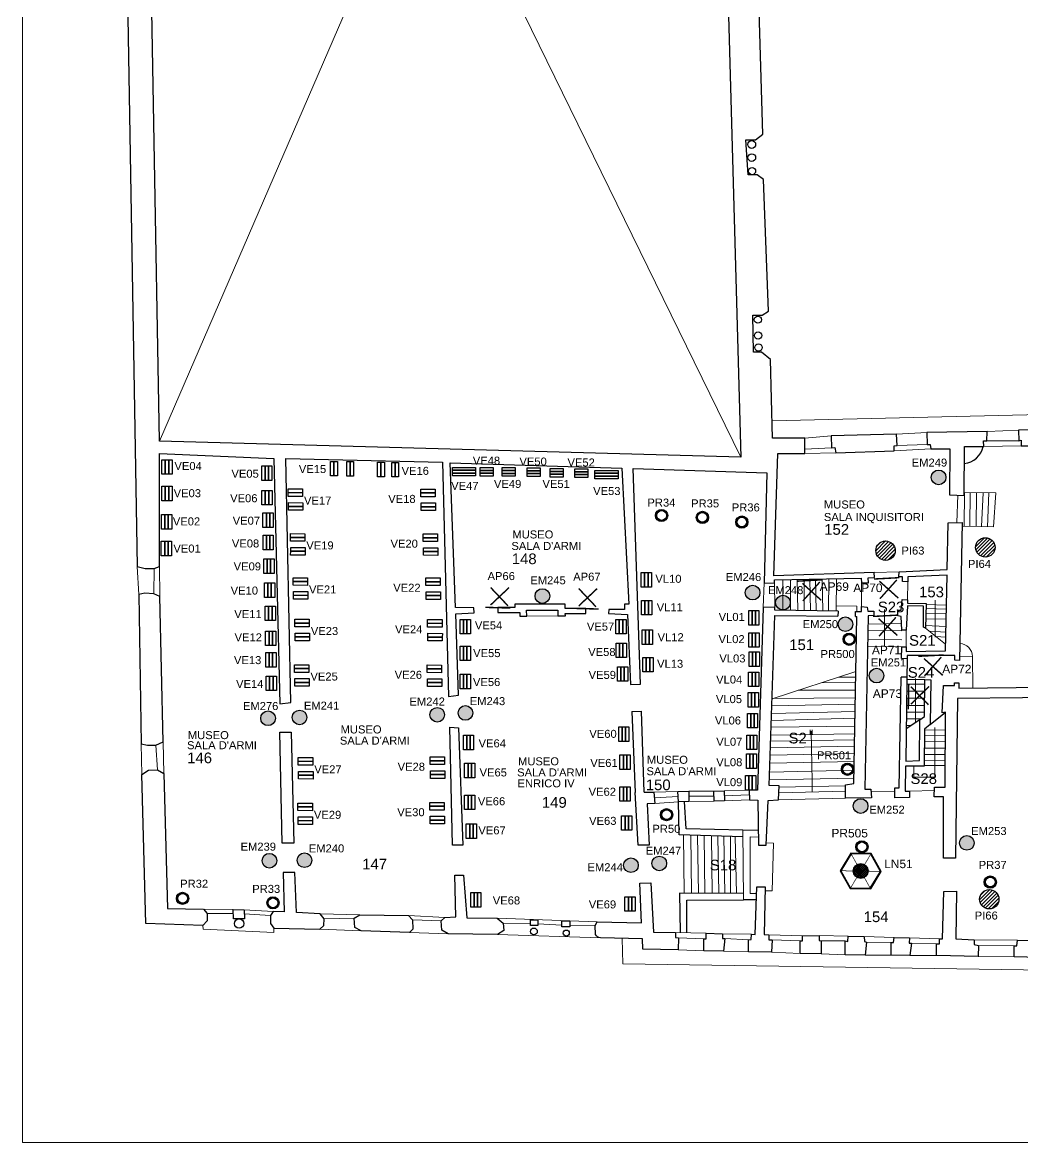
# Model space of a CAD drawing. Header units: metres. Extents: x 12 to 11852, y -8377 to 23.
# Drawn here: x 12 to 3761, y -8377 to -4177 of the extents above; entities that cross this region are included whole.
import ezdxf
from ezdxf.enums import TextEntityAlignment as Align

# ---------------------------------------------------------------- set-up
doc = ezdxf.new("R2010")
doc.units = ezdxf.units.M
doc.header["$LTSCALE"] = 0.0125
for name, color, linetype in [('CODICE EMERGENZE', 190, 'Continuous'), ('CODICE LAMPADINE', 150, 'Continuous'), ('LAMPADE DI EMERGENZA', 3, 'Continuous')]:
    doc.layers.add(name, color=color, linetype=linetype)
for name, color, linetype, lineweight in [('LAMPADINE', 30, 'Continuous', 30), ('MURI', 7, 'Continuous', 9), ('VANI', 66, 'Continuous', 9)]:
    doc.layers.add(name, color=color, linetype=linetype, lineweight=lineweight)
doc.styles.add('ducale_200', font='ARIAL.TTF', dxfattribs={"height": 1})
doc.styles.get("Standard").update_dxf_attribs({"font": 'romans.shx'})

# ---------------------------------------------------------------- blocks, each defined once
blk = doc.blocks.new('re')
at = {"const_width": 0.3}
for points in [[(51.55, 419.05), (51.66, 413.81)], [(55.72, 418.12), (52.08, 414.34)], [(52.09, 417.95), (55.87, 414.31)]]:
    blk.add_lwpolyline(points, dxfattribs=at)
blk = doc.blocks.new('FB')
h = blk.add_hatch(color=256)
edge = h.paths.add_edge_path(flags=16)
edge.add_arc((323.34, 430.98), 1.01, 0, 360)
edge = h.paths.add_edge_path()
edge.add_arc((323.34, 430.98), 1.27, 0, 360)
for radius in [1.27, 1.01]:
    blk.add_circle((323.34, 430.98), radius)
blk = doc.blocks.new('LANTERNA')
at = {"linetype": 'Continuous'}
h = blk.add_hatch(color=256, dxfattribs=at)
h.paths.add_polyline_path([(65.31, -45.84, 1), (69.69, -45.84, 1)])
h.paths.add_polyline_path([(69.48, -45.84, -1), (65.51, -45.84, -1)], flags=16)
h = blk.add_hatch(dxfattribs=at)
h.set_pattern_fill('ANSI37', color=256, scale=3.214976, style=0)
h.set_pattern_definition([(45, (-226.14574, -312.50277), (-0.2841664, 0.2841664), []), (135, (-226.14574, -312.50277), (-0.2841664, -0.2841664), [])])
edge = h.paths.add_edge_path()
edge.add_arc((67.5, -45.84), 1.98, 0, 360)
at = {"layer": 'LAMPADINE'}
h = blk.add_hatch(color=14, dxfattribs=at)
h.paths.add_polyline_path([(70.35, -50.95), (73.35, -45.93), (70.5, -40.81), (64.65, -40.72), (61.64, -45.75), (64.49, -50.87)], flags=16)
h.paths.add_polyline_path([(70.46, -51.16), (73.59, -45.93), (70.62, -40.61), (64.54, -40.52), (61.41, -45.75), (64.38, -51.06)])
at = {"linetype": 'Continuous'}
for radius in [2.19, 1.98]:
    blk.add_circle((67.5, -45.84), radius, dxfattribs=at)
at = {"layer": 'LAMPADINE', "color": 14}
for points in [[(70.46, -51.16), (73.59, -45.93), (70.62, -40.61), (64.54, -40.52), (61.41, -45.75), (64.38, -51.06)], [(70.35, -50.95), (73.35, -45.93), (70.5, -40.81), (64.65, -40.72), (61.64, -45.75), (64.49, -50.87)]]:
    blk.add_lwpolyline(points, close=True, dxfattribs=at)
at = {"layer": 'LAMPADINE', "color": 14, "const_width": 0.2}
for points in [[(64.54, -40.52), (66.43, -43.92)], [(70.62, -40.61), (68.62, -43.96)], [(61.41, -45.75), (65.31, -45.81)], [(69.69, -45.87), (73.59, -45.93)], [(66.37, -47.72), (64.38, -51.06)], [(68.57, -47.75), (70.46, -51.16)]]:
    blk.add_lwpolyline(points, dxfattribs=at)
blk = doc.blocks.new('PIANTANA')
at = {"lineweight": 0}
h = blk.add_hatch(dxfattribs=at)
h.set_pattern_fill('ANSI31', color=256, scale=600, style=0)
h.set_pattern_definition([(45, (37136.21, 23067.97), (-53.03301, 53.03301), [])])
edge = h.paths.add_edge_path()
edge.add_arc((14258, -2729), 291, 0, 360)
blk.add_circle((14258, -2729), 291)

msp = doc.modelspace()

# ---------------------------------------------------------------- hatches: boundary and pattern name
at = {"layer": 'LAMPADE DI EMERGENZA'}
for color, points in [(256, [(3418.7, -5882.7, 1), (3473.7, -5882.7, 1)]), (5, [(1933.7, -6327.5, 1), (1988.7, -6327.5, 1)]), (256, [(2721.6, -6314.8, 1), (2776.6, -6314.8, 1)]), (256, [(2835.3, -6352.2, 1), (2890.2, -6352.2, 1)]), (256, [(3069.6, -6433.2, 1), (3124.6, -6433.2, 1)]), (256, [(3186.2, -6625.8, 1), (3241.2, -6625.8, 1)]), (256, [(905.6, -6785.8, 1), (960.6, -6785.8, 1)]), (256, [(1023.6, -6782.8, 1), (1078.5, -6782.8, 1)]), (256, [(1539.5, -6772.7, 1), (1594.5, -6772.7, 1)]), (256, [(1645.4, -6765.9, 1), (1700.4, -6765.9, 1)]), (256, [(3126.7, -7114.9, 1), (3181.6, -7114.9, 1)]), (256, [(3524.6, -7253.1, 1), (3579.5, -7253.1, 1)]), (256, [(910.7, -7319.8, 1), (965.7, -7319.8, 1)]), (256, [(1042.1, -7318.1, 1), (1097.1, -7318.1, 1)]), (256, [(2371.9, -7330.1, 1), (2426.9, -7330.1, 1)]), (256, [(2265.8, -7336.8, 1), (2320.8, -7336.8, 1)])]:
    msp.add_hatch(color=color, dxfattribs=at).paths.add_polyline_path(points)

# ---------------------------------------------------------------- linework, layer by layer
for centre in [(3446.2, -5882.7), (2749.1, -6314.8), (2862.7, -6352.2), (3097.1, -6433.2), (3213.7, -6625.8), (933.1, -6785.8), (1051, -6782.8), (1567, -6772.7), (1672.9, -6765.9), (3154.1, -7114.9), (3552.1, -7253.1), (938.2, -7319.8), (1069.6, -7318.1), (2399.4, -7330.1), (2293.3, -7336.8)]:
    msp.add_circle(centre, 27.5, dxfattribs=at)
at = {"layer": 'LAMPADE DI EMERGENZA', "color": 5}
msp.add_circle((1961.2, -6327.5), 27.5, dxfattribs=at)
at = {"layer": 'LAMPADINE'}
for points in [[(535, -5816.8), (547.8, -5816.8), (547.8, -5871.2), (535, -5871.2)], [(547.8, -5816.8), (560.6, -5816.8), (560.6, -5871.2), (547.8, -5871.2)], [(560.6, -5816.8), (573.4, -5816.8), (573.4, -5871.2), (560.6, -5871.2)], [(1167.3, -5877.2), (1167.3, -5822.8), (1180, -5822.8), (1180, -5877.2)], [(1180, -5877.2), (1180, -5822.8), (1192.8, -5822.8), (1192.8, -5877.2)], [(1228.2, -5878), (1228.2, -5823.6), (1241, -5823.6), (1241, -5878)], [(1241, -5878), (1241, -5823.6), (1253.8, -5823.6), (1253.8, -5878)], [(1343.4, -5880.4), (1343.4, -5826), (1356.2, -5826), (1356.2, -5880.4)], [(1356.2, -5880.4), (1356.2, -5826), (1369, -5826), (1369, -5880.4)], [(1396.5, -5881.2), (1396.5, -5826.9), (1409.3, -5826.9), (1409.3, -5881.2)], [(1409.3, -5881.2), (1409.3, -5826.9), (1422, -5826.9), (1422, -5881.2)], [(909.3, -5839.8), (922.1, -5839.8), (922.1, -5894.2), (909.3, -5894.2)], [(922.1, -5839.8), (934.9, -5839.8), (934.9, -5894.2), (922.1, -5894.2)], [(934.9, -5839.8), (947.8, -5839.8), (947.8, -5894.2), (934.9, -5894.2)], [(1623.7, -5845.6), (1711, -5845.6), (1711, -5856.2), (1623.7, -5856.2)], [(1623.7, -5856.2), (1711, -5856.2), (1711, -5866.7), (1623.7, -5866.7)], [(1623.7, -5866.7), (1711, -5866.7), (1711, -5877.3), (1623.7, -5877.3)], [(1727.7, -5845.8), (1776.9, -5845.8), (1776.9, -5856.6), (1727.7, -5856.6)], [(1727.7, -5856.6), (1776.9, -5856.6), (1776.9, -5867.4), (1727.7, -5867.4)], [(1727.7, -5867.4), (1776.9, -5867.4), (1776.9, -5878.2), (1727.7, -5878.2)], [(1810.6, -5845.9), (1859.7, -5845.9), (1859.7, -5856.7), (1810.6, -5856.7)], [(1810.6, -5856.7), (1859.7, -5856.7), (1859.7, -5867.5), (1810.6, -5867.5)], [(1810.6, -5867.5), (1859.7, -5867.5), (1859.7, -5878.3), (1810.6, -5878.3)], [(1903.8, -5846.8), (1952.9, -5846.8), (1952.9, -5857.6), (1903.8, -5857.6)], [(1903.8, -5857.6), (1952.9, -5857.6), (1952.9, -5868.4), (1903.8, -5868.4)], [(1903.8, -5868.4), (1952.9, -5868.4), (1952.9, -5879.2), (1903.8, -5879.2)], [(1990.5, -5849.5), (2039.6, -5849.5), (2039.6, -5860.3), (1990.5, -5860.3)], [(1990.5, -5860.3), (2039.6, -5860.3), (2039.6, -5871.1), (1990.5, -5871.1)], [(1990.5, -5871.1), (2039.6, -5871.1), (2039.6, -5881.9), (1990.5, -5881.9)], [(2082.3, -5850.6), (2131.4, -5850.6), (2131.4, -5861.5), (2082.3, -5861.5)], [(2082.3, -5861.5), (2131.4, -5861.5), (2131.4, -5872.3), (2082.3, -5872.3)], [(2082.3, -5872.3), (2131.4, -5872.3), (2131.4, -5883.1), (2082.3, -5883.1)], [(2157.6, -5856.5), (2244.8, -5856.5), (2244.8, -5867), (2157.6, -5867)], [(2157.6, -5867), (2244.8, -5867), (2244.8, -5877.6), (2157.6, -5877.6)], [(2157.6, -5877.6), (2244.8, -5877.6), (2244.8, -5888.1), (2157.6, -5888.1)], [(535, -5916.2), (547.8, -5916.2), (547.8, -5970.6), (535, -5970.6)], [(547.8, -5916.2), (560.6, -5916.2), (560.6, -5970.6), (547.8, -5970.6)], [(560.6, -5916.2), (573.4, -5916.2), (573.4, -5970.6), (560.6, -5970.6)], [(909.8, -5931.3), (922.6, -5931.3), (922.6, -5985.7), (909.8, -5985.7)], [(922.6, -5931.3), (935.4, -5931.3), (935.4, -5985.7), (922.6, -5985.7)], [(935.4, -5931.3), (948.2, -5931.3), (948.2, -5985.7), (935.4, -5985.7)], [(1008, -5939.9), (1008.1, -5925.6), (1062.1, -5925.8), (1062.1, -5940.1)], [(1008, -5954.2), (1008, -5939.9), (1062.1, -5940.1), (1062, -5954.4)], [(1505.5, -5955.1), (1505.6, -5940.8), (1559.6, -5941), (1559.5, -5955.3)], [(1505.6, -5940.8), (1505.7, -5926.4), (1559.7, -5926.6), (1559.6, -5941)], [(1009.1, -6005.9), (1009.2, -5991.6), (1063.2, -5991.8), (1063.1, -6006.1)], [(1009.2, -5991.6), (1009.2, -5977.3), (1063.2, -5977.5), (1063.2, -5991.8)], [(1506.7, -5992.5), (1506.8, -5978.2), (1560.8, -5978.4), (1560.7, -5992.7)], [(1506.7, -6006.8), (1506.7, -5992.5), (1560.7, -5992.7), (1560.7, -6007)], [(533.6, -6022.2), (546.4, -6022.2), (546.4, -6076.6), (533.6, -6076.6)], [(546.4, -6022.2), (559.2, -6022.2), (559.2, -6076.6), (546.4, -6076.6)], [(559.2, -6022.2), (572, -6022.2), (572, -6076.6), (559.2, -6076.6)], [(913.9, -6016.1), (926.7, -6016.1), (926.7, -6070.5), (913.9, -6070.5)], [(926.7, -6016.1), (939.5, -6016.1), (939.5, -6070.5), (926.7, -6070.5)], [(939.5, -6016.1), (952.3, -6016.1), (952.3, -6070.5), (939.5, -6070.5)], [(533, -6122.1), (545.8, -6122.1), (545.8, -6176.5), (533, -6176.5)], [(545.8, -6122.1), (558.6, -6122.1), (558.6, -6176.5), (545.8, -6176.5)], [(558.6, -6122.1), (571.4, -6122.1), (571.4, -6176.5), (558.6, -6176.5)], [(914.3, -6099.5), (927.1, -6099.5), (927.1, -6153.8), (914.3, -6153.8)], [(927.1, -6099.5), (939.9, -6099.5), (939.9, -6153.8), (927.1, -6153.8)], [(939.9, -6099.5), (952.7, -6099.5), (952.7, -6153.8), (939.9, -6153.8)], [(1016.6, -6122.2), (1016.7, -6107.9), (1070.7, -6108.1), (1070.6, -6122.4)], [(1016.7, -6107.9), (1016.7, -6093.6), (1070.7, -6093.8), (1070.7, -6108.1)], [(1514.2, -6108.8), (1514.3, -6094.5), (1568.3, -6094.7), (1568.2, -6109)], [(1514.2, -6123.1), (1514.2, -6108.8), (1568.2, -6109), (1568.2, -6123.3)], [(1017.7, -6173.9), (1017.8, -6159.6), (1071.8, -6159.8), (1071.7, -6174.1)], [(1017.8, -6159.6), (1017.8, -6145.3), (1071.8, -6145.5), (1071.8, -6159.8)], [(1515.3, -6160.5), (1515.4, -6146.2), (1569.4, -6146.4), (1569.3, -6160.7)], [(1515.3, -6174.8), (1515.3, -6160.5), (1569.3, -6160.7), (1569.3, -6175)], [(917, -6188.4), (929.8, -6188.4), (929.8, -6242.8), (917, -6242.8)], [(929.8, -6188.4), (942.6, -6188.4), (942.6, -6242.8), (929.8, -6242.8)], [(942.6, -6188.4), (955.4, -6188.4), (955.4, -6242.8), (942.6, -6242.8)], [(2331.5, -6239.6), (2344.3, -6239.6), (2344.3, -6294), (2331.5, -6294)], [(2344.3, -6239.6), (2357.1, -6239.6), (2357.1, -6294), (2344.3, -6294)], [(2357.1, -6239.6), (2369.9, -6239.6), (2369.9, -6294), (2357.1, -6294)], [(919.7, -6278.5), (932.5, -6278.5), (932.5, -6332.9), (919.7, -6332.9)], [(932.5, -6278.5), (945.3, -6278.5), (945.3, -6332.9), (932.5, -6332.9)], [(945.3, -6278.5), (958.1, -6278.5), (958.1, -6332.9), (945.3, -6332.9)], [(1026.7, -6273.1), (1026.8, -6258.7), (1080.8, -6258.9), (1080.7, -6273.3)], [(1026.7, -6287.4), (1026.7, -6273.1), (1080.7, -6273.3), (1080.7, -6287.6)], [(1524.2, -6288.3), (1524.3, -6273.9), (1578.3, -6274.2), (1578.2, -6288.5)], [(1524.3, -6273.9), (1524.3, -6259.6), (1578.3, -6259.8), (1578.3, -6274.2)], [(1027.8, -6324.8), (1027.9, -6310.5), (1081.9, -6310.7), (1081.8, -6325)], [(1027.8, -6339.1), (1027.8, -6324.8), (1081.8, -6325), (1081.8, -6339.3)], [(1525.3, -6340), (1525.4, -6325.7), (1579.4, -6325.9), (1579.3, -6340.2)], [(1525.4, -6325.7), (1525.4, -6311.4), (1579.4, -6311.6), (1579.4, -6325.9)], [(922.4, -6365.1), (935.2, -6365.1), (935.2, -6419.5), (922.4, -6419.5)], [(935.2, -6365.1), (948, -6365.1), (948, -6419.5), (935.2, -6419.5)], [(948, -6365.1), (960.8, -6365.1), (960.8, -6419.5), (948, -6419.5)], [(2332.8, -6344), (2345.6, -6344), (2345.6, -6398.4), (2332.8, -6398.4)], [(2345.6, -6344), (2358.4, -6344), (2358.4, -6398.4), (2345.6, -6398.4)], [(2358.4, -6344), (2371.2, -6344), (2371.2, -6398.4), (2358.4, -6398.4)], [(2734.5, -6382.2), (2747.4, -6382.2), (2747.4, -6436.5), (2734.5, -6436.5)], [(2747.4, -6382.2), (2760.2, -6382.2), (2760.2, -6436.5), (2747.4, -6436.5)], [(2760.2, -6382.2), (2773, -6382.2), (2773, -6436.5), (2760.2, -6436.5)], [(1033.5, -6428.9), (1033.6, -6414.6), (1087.6, -6414.8), (1087.5, -6429.1)], [(1531.1, -6429.8), (1531.1, -6415.5), (1585.2, -6415.7), (1585.1, -6430)], [(1653, -6415), (1665.8, -6415), (1665.8, -6469.4), (1653, -6469.4)], [(1665.8, -6415), (1678.6, -6415), (1678.6, -6469.4), (1665.8, -6469.4)], [(1678.6, -6415), (1691.4, -6415), (1691.4, -6469.4), (1678.6, -6469.4)], [(2236.6, -6415.5), (2249.4, -6415.5), (2249.4, -6469.8), (2236.6, -6469.8)], [(2249.4, -6415.5), (2262.2, -6415.5), (2262.2, -6469.8), (2249.4, -6469.8)], [(2262.2, -6415.5), (2275, -6415.5), (2275, -6469.8), (2262.2, -6469.8)], [(923.8, -6458.8), (936.6, -6458.8), (936.6, -6513.2), (923.8, -6513.2)], [(936.6, -6458.8), (949.4, -6458.8), (949.4, -6513.2), (936.6, -6513.2)], [(949.4, -6458.8), (962.2, -6458.8), (962.2, -6513.2), (949.4, -6513.2)], [(1033.5, -6443.2), (1033.5, -6428.9), (1087.5, -6429.1), (1087.5, -6443.4)], [(1034.7, -6480.6), (1034.7, -6466.3), (1088.7, -6466.5), (1088.7, -6480.8)], [(1531, -6444.1), (1531.1, -6429.8), (1585.1, -6430), (1585, -6444.3)], [(1532.2, -6481.5), (1532.3, -6467.2), (1586.3, -6467.4), (1586.2, -6481.7)], [(2335.4, -6454.7), (2348.2, -6454.7), (2348.2, -6509.1), (2335.4, -6509.1)], [(2348.2, -6454.7), (2361, -6454.7), (2361, -6509.1), (2348.2, -6509.1)], [(2361, -6454.7), (2373.8, -6454.7), (2373.8, -6509.1), (2361, -6509.1)], [(2734.8, -6465.3), (2747.6, -6465.3), (2747.6, -6519.7), (2734.8, -6519.7)], [(2747.6, -6465.3), (2760.4, -6465.3), (2760.4, -6519.7), (2747.6, -6519.7)], [(2760.4, -6465.3), (2773.3, -6465.3), (2773.3, -6519.7), (2760.4, -6519.7)], [(1034.6, -6495), (1034.7, -6480.6), (1088.7, -6480.8), (1088.6, -6495.2)], [(1532.2, -6495.8), (1532.2, -6481.5), (1586.2, -6481.7), (1586.2, -6496.1)], [(2237.6, -6504), (2250.4, -6504), (2250.4, -6558.3), (2237.6, -6558.3)], [(2250.4, -6504), (2263.2, -6504), (2263.2, -6558.3), (2250.4, -6558.3)], [(2263.2, -6504), (2276, -6504), (2276, -6558.3), (2263.2, -6558.3)], [(924.7, -6539.6), (937.5, -6539.6), (937.5, -6594), (924.7, -6594)], [(937.5, -6539.6), (950.3, -6539.6), (950.3, -6594), (937.5, -6594)], [(950.3, -6539.6), (963.1, -6539.6), (963.1, -6594), (950.3, -6594)], [(1653, -6514.9), (1665.8, -6514.9), (1665.8, -6569.3), (1653, -6569.3)], [(1665.8, -6514.9), (1678.6, -6514.9), (1678.6, -6569.3), (1665.8, -6569.3)], [(1678.6, -6514.9), (1691.4, -6514.9), (1691.4, -6569.3), (1678.6, -6569.3)], [(2736.1, -6537.3), (2748.9, -6537.3), (2748.9, -6591.6), (2736.1, -6591.6)], [(2748.9, -6537.3), (2761.7, -6537.3), (2761.7, -6591.6), (2748.9, -6591.6)], [(2761.7, -6537.3), (2774.5, -6537.3), (2774.5, -6591.6), (2761.7, -6591.6)], [(1032.1, -6599.5), (1032.2, -6585.1), (1086.2, -6585.4), (1086.1, -6599.7)], [(1529.7, -6600.4), (1529.7, -6586), (1583.7, -6586.2), (1583.7, -6600.6)], [(2242.5, -6592.4), (2255.3, -6592.4), (2255.3, -6646.8), (2242.5, -6646.8)], [(2255.3, -6592.4), (2268.1, -6592.4), (2268.1, -6646.8), (2255.3, -6646.8)], [(2268.1, -6592.4), (2280.9, -6592.4), (2280.9, -6646.8), (2268.1, -6646.8)], [(2337.9, -6557.8), (2350.7, -6557.8), (2350.7, -6612.1), (2337.9, -6612.1)], [(2350.7, -6557.8), (2363.5, -6557.8), (2363.5, -6612.1), (2350.7, -6612.1)], [(2363.5, -6557.8), (2376.3, -6557.8), (2376.3, -6612.1), (2363.5, -6612.1)], [(926, -6627.4), (938.8, -6627.4), (938.8, -6681.8), (926, -6681.8)], [(938.8, -6627.4), (951.6, -6627.4), (951.6, -6681.8), (938.8, -6681.8)], [(951.6, -6627.4), (964.4, -6627.4), (964.4, -6681.8), (951.6, -6681.8)], [(1032.1, -6613.8), (1032.1, -6599.5), (1086.1, -6599.7), (1086.1, -6614)], [(1529.6, -6614.7), (1529.7, -6600.4), (1583.7, -6600.6), (1583.6, -6614.9)], [(1653, -6621), (1665.8, -6621), (1665.8, -6675.4), (1653, -6675.4)], [(1665.8, -6621), (1678.6, -6621), (1678.6, -6675.4), (1665.8, -6675.4)], [(1678.6, -6621), (1691.4, -6621), (1691.4, -6675.4), (1678.6, -6675.4)], [(2734.2, -6613), (2747, -6613), (2747, -6667.3), (2734.2, -6667.3)], [(2747, -6613), (2759.8, -6613), (2759.8, -6667.3), (2747, -6667.3)], [(2759.8, -6613), (2772.6, -6613), (2772.6, -6667.3), (2759.8, -6667.3)], [(1033.2, -6651.2), (1033.3, -6636.9), (1087.3, -6637.1), (1087.2, -6651.4)], [(1033.2, -6665.5), (1033.2, -6651.2), (1087.2, -6651.4), (1087.2, -6665.7)], [(1530.7, -6666.4), (1530.8, -6652.1), (1584.8, -6652.3), (1584.7, -6666.6)], [(1530.8, -6652.1), (1530.8, -6637.8), (1584.9, -6638), (1584.8, -6652.3)], [(2732.2, -6689.7), (2745, -6689.7), (2745, -6744.1), (2732.2, -6744.1)], [(2745, -6689.7), (2757.8, -6689.7), (2757.8, -6744.1), (2745, -6744.1)], [(2757.8, -6689.7), (2770.6, -6689.7), (2770.6, -6744.1), (2757.8, -6744.1)], [(2729.6, -6767.5), (2742.4, -6767.5), (2742.4, -6821.9), (2729.6, -6821.9)], [(2742.4, -6767.5), (2755.2, -6767.5), (2755.2, -6821.9), (2742.4, -6821.9)], [(2755.2, -6767.5), (2768, -6767.5), (2768, -6821.9), (2755.2, -6821.9)], [(2247.4, -6818.2), (2260.2, -6818.2), (2260.2, -6872.6), (2247.4, -6872.6)], [(2260.2, -6818.2), (2273, -6818.2), (2273, -6872.6), (2260.2, -6872.6)], [(2273, -6818.2), (2285.8, -6818.2), (2285.8, -6872.6), (2273, -6872.6)], [(1665.1, -6849.2), (1677.9, -6849.2), (1677.9, -6903.6), (1665.1, -6903.6)], [(1677.9, -6849.2), (1690.7, -6849.2), (1690.7, -6903.6), (1677.9, -6903.6)], [(1690.7, -6849.2), (1703.5, -6849.2), (1703.5, -6903.6), (1690.7, -6903.6)], [(2727, -6849.1), (2739.8, -6849.1), (2739.8, -6903.5), (2727, -6903.5)], [(2739.8, -6849.1), (2752.6, -6849.1), (2752.6, -6903.5), (2739.8, -6903.5)], [(2752.6, -6849.1), (2765.4, -6849.1), (2765.4, -6903.5), (2752.6, -6903.5)], [(2252, -6923.5), (2264.8, -6923.5), (2264.8, -6977.9), (2252, -6977.9)], [(2264.8, -6923.5), (2277.6, -6923.5), (2277.6, -6977.9), (2264.8, -6977.9)], [(2277.6, -6923.5), (2290.4, -6923.5), (2290.4, -6977.9), (2277.6, -6977.9)], [(2725.6, -6919.8), (2738.4, -6919.8), (2738.4, -6974.2), (2725.6, -6974.2)], [(2738.4, -6919.8), (2751.2, -6919.8), (2751.2, -6974.2), (2738.4, -6974.2)], [(2751.2, -6919.8), (2764, -6919.8), (2764, -6974.2), (2751.2, -6974.2)], [(1046.4, -6947.3), (1046.5, -6933), (1100.5, -6933.2), (1100.4, -6947.6)], [(1046.4, -6961.7), (1046.4, -6947.3), (1100.4, -6947.6), (1100.4, -6961.9)], [(1540.7, -6959.3), (1540.8, -6945), (1594.8, -6945.2), (1594.7, -6959.5)], [(1540.8, -6945), (1540.8, -6930.7), (1594.8, -6930.9), (1594.8, -6945.2)], [(1669.7, -6954.5), (1682.5, -6954.5), (1682.5, -7008.8), (1669.7, -7008.8)], [(1682.5, -6954.5), (1695.3, -6954.5), (1695.3, -7008.8), (1682.5, -7008.8)], [(1695.3, -6954.5), (1708.1, -6954.5), (1708.1, -7008.8), (1695.3, -7008.8)], [(1047.5, -7013.4), (1047.6, -6999.1), (1101.6, -6999.3), (1101.5, -7013.6)], [(1047.6, -6999.1), (1047.6, -6984.8), (1101.6, -6985), (1101.6, -6999.3)], [(1541.8, -7011.1), (1541.9, -6996.7), (1595.9, -6996.9), (1595.8, -7011.3)], [(1541.9, -6996.7), (1541.9, -6982.4), (1595.9, -6982.6), (1595.9, -6996.9)], [(2722.3, -7000.4), (2735.1, -7000.4), (2735.1, -7054.8), (2722.3, -7054.8)], [(2735.1, -7000.4), (2748, -7000.4), (2748, -7054.8), (2735.1, -7054.8)], [(2748, -7000.4), (2760.8, -7000.4), (2760.8, -7054.8), (2748, -7054.8)], [(2252, -7042.7), (2264.8, -7042.7), (2264.8, -7097.1), (2252, -7097.1)], [(2264.8, -7042.7), (2277.6, -7042.7), (2277.6, -7097.1), (2264.8, -7097.1)], [(2277.6, -7042.7), (2290.4, -7042.7), (2290.4, -7097.1), (2277.6, -7097.1)], [(1669.7, -7073.7), (1682.5, -7073.7), (1682.5, -7128), (1669.7, -7128)], [(1682.5, -7073.7), (1695.3, -7073.7), (1695.3, -7128), (1682.5, -7128)], [(1695.3, -7073.7), (1708.1, -7073.7), (1708.1, -7128), (1695.3, -7128)], [(1045, -7117.9), (1045.1, -7103.6), (1099.1, -7103.8), (1099, -7118.1)], [(1045, -7132.2), (1045, -7117.9), (1099, -7118.1), (1099, -7132.4)], [(1539.3, -7115.6), (1539.4, -7101.3), (1593.4, -7101.5), (1593.3, -7115.8)], [(1539.3, -7129.9), (1539.3, -7115.6), (1593.3, -7115.8), (1593.3, -7130.1)], [(1046.1, -7169.6), (1046.2, -7155.3), (1100.2, -7155.5), (1100.1, -7169.8)], [(1046.1, -7184), (1046.1, -7169.6), (1100.1, -7169.8), (1100.1, -7184.2)], [(1540.4, -7181.6), (1540.5, -7167.3), (1594.5, -7167.5), (1594.4, -7181.8)], [(1540.5, -7167.3), (1540.5, -7153), (1594.5, -7153.2), (1594.5, -7167.5)], [(2258.2, -7151.1), (2271, -7151.1), (2271, -7205.4), (2258.2, -7205.4)], [(2271, -7151.1), (2283.8, -7151.1), (2283.8, -7205.4), (2271, -7205.4)], [(2283.8, -7151.1), (2296.6, -7151.1), (2296.6, -7205.4), (2283.8, -7205.4)], [(1675.9, -7182), (1688.7, -7182), (1688.7, -7236.4), (1675.9, -7236.4)], [(1688.7, -7182), (1701.5, -7182), (1701.5, -7236.4), (1688.7, -7236.4)], [(1701.5, -7182), (1714.3, -7182), (1714.3, -7236.4), (1701.5, -7236.4)], [(1692.6, -7439.2), (1705.5, -7439.2), (1705.5, -7493.6), (1692.6, -7493.6)], [(1705.5, -7439.2), (1718.3, -7439.2), (1718.3, -7493.6), (1705.5, -7493.6)], [(1718.3, -7439.2), (1731.1, -7439.2), (1731.1, -7493.6), (1718.3, -7493.6)], [(2270.7, -7454.8), (2283.5, -7454.8), (2283.5, -7509.1), (2270.7, -7509.1)], [(2283.5, -7454.8), (2296.3, -7454.8), (2296.3, -7509.1), (2283.5, -7509.1)], [(2296.3, -7454.8), (2309.1, -7454.8), (2309.1, -7509.1), (2296.3, -7509.1)]]:
    msp.add_lwpolyline(points, close=True, dxfattribs=at)
at = {"layer": 'MURI', "linetype": 'ByBlock', "lineweight": 30}
for p, q in [((398.7, -3612.9), (442.7, -6217.1)), ((2787.4, -4596.3), (2772.3, -4089.4)), ((2732.8, -4748), (2723.7, -4617.5)), ((2723.7, -4617.5), (2760.1, -4617.5)), ((2760.1, -4617.5), (2787.4, -4596.3)), ((2766.2, -4748), (2732.8, -4748)), ((2790.5, -4766.3), (2766.2, -4748)), ((2808.7, -5259.5), (2790.5, -4766.3)), ((2752.5, -5412.8), (2749.5, -5274.7)), ((2749.5, -5274.7), (2784.4, -5274.7)), ((2784.4, -5274.7), (2808.7, -5259.5)), ((2782.9, -5412.8), (2752.5, -5412.8)), ((2816.3, -5440.1), (2782.9, -5412.8)), ((2823.9, -5736), (2816.3, -5440.1)), ((2945.3, -5736), (2823.9, -5736)), ((2945.3, -5793.7), (2945.3, -5736)), ((526.2, -5793.7), (954.2, -5811.9)), ((526.2, -6217.1), (526.2, -5793.7)), ((2828.4, -6252), (2843.6, -5793.7)), ((2843.6, -5793.7), (2945.3, -5793.7)), ((954.2, -5811.9), (976.9, -6731.6)), ((999.7, -5811.9), (1587, -5825.6)), ((1017.9, -6727), (999.7, -5811.9)), ((1587, -5825.6), (1609.8, -6704.3)), ((1615.8, -5828.6), (2259.3, -5848.3)), ((1635.6, -6370.4), (1615.8, -5828.6)), ((2259.3, -5848.3), (2285.1, -6358.2)), ((2329.1, -6658.1), (2301.8, -5849.8)), ((2301.8, -5849.8), (2802.6, -5865)), ((2802.6, -5865), (2792, -6277.8)), ((3478, -6227.7), (3482.5, -6053.2)), ((3482.5, -6053.2), (3534.1, -6051.7)), ((3534.1, -6051.7), (3525, -6569.2)), ((442.7, -6217.1), (472.1, -6224)), ((472.1, -6224), (506.3, -6224.6)), ((506.3, -6224.6), (526.2, -6217.1)), ((3204.8, -6239.9), (2828.4, -6252)), ((3206.3, -6258.1), (3204.8, -6239.9)), ((3297.4, -6255), (3298.9, -6236.8)), ((3310.8, -6255), (3297.4, -6255)), ((3298.9, -6236.8), (3478, -6227.7)), ((3311, -6273.3), (3310.8, -6255)), ((3478, -6249), (3330.4, -6255)), ((3330.4, -6255), (3330.7, -6274.8)), ((3471.9, -6532.8), (3478, -6249)), ((2792, -6277.8), (2831.5, -6279.3)), ((2831.5, -6267.2), (3156.2, -6261.1)), ((2831.5, -6279.3), (2831.5, -6267.2)), ((3156.2, -6261.1), (3157.7, -6277.8)), ((3157.7, -6277.8), (3183.5, -6277.8)), ((3182, -6259.6), (3206.3, -6258.1)), ((3183.5, -6277.8), (3182, -6259.6)), ((3330.7, -6274.8), (3311, -6273.3)), ((1704.5, -6371.7), (1635.6, -6370.4)), ((1705.4, -6390.1), (1704.5, -6371.7)), ((2210.7, -6378), (2209.2, -6393.1)), ((2268.4, -6378), (2210.7, -6378)), ((2285.1, -6358.2), (2268.4, -6358.2)), ((2268.4, -6358.2), (2268.4, -6378)), ((2789, -6370.4), (2767.7, -7054.8)), ((2833, -6368.9), (2789, -6370.4)), ((2833, -6381), (2833, -6368.9)), ((3069.2, -6384.3), (2833, -6381)), ((1637.1, -6394.7), (1705.4, -6390.1)), ((1646.2, -6699.7), (1637.1, -6394.7)), ((2209.2, -6393.1), (2280.6, -6396.2)), ((2280.6, -6396.2), (2291.9, -6659.3)), ((2811.7, -7038.1), (2833, -6400.7)), ((2833, -6400.7), (3069, -6403.4)), ((3069.2, -6384.3), (3069, -6403.4)), ((3134.3, -6404.1), (3139.2, -6404.2)), ((3307.2, -6561.5), (3308, -6517.6)), ((3308, -6517.6), (3324.7, -6517.6)), ((3308, -6517.6), (3308, -6517.6)), ((3329, -6551), (3323.2, -6947.1)), ((3324.7, -6517.6), (3324.9, -6535.8)), ((3324.9, -6535.8), (3471.9, -6532.8)), ((3329, -6551), (3329, -6551)), ((3506.8, -6551), (3329, -6551)), ((3506.8, -6567.7), (3506.8, -6551)), ((3525, -6569.2), (3506.8, -6567.7)), ((3298.1, -7047.2), (3305.9, -6631.7)), ((3327.8, -6631.7), (3305.9, -6631.7)), ((2291.9, -6659.3), (2329.1, -6658.1)), ((3393, -6778.6), (3395.2, -6641.1)), ((3395.2, -6641.1), (3417.3, -6641.4)), ((3417.3, -6641.4), (3415, -6809.7)), ((1609.8, -6704.3), (1646.2, -6699.7)), ((976.9, -6731.6), (1017.9, -6727)), ((2296.3, -6760.3), (2333.3, -6759)), ((2296.3, -6760.3), (2309.4, -7063.9)), ((2342.8, -7063.2), (2332.5, -6759)), ((3374.8, -6944.8), (3375.5, -6791.5)), ((3375.5, -6791.5), (3393, -6778.6)), ((3393, -6827.2), (3392.2, -6966)), ((3415, -6809.7), (3393, -6827.2)), ((3322.4, -6965.3), (3320.9, -7058.6)), ((3392.2, -6966), (3322.4, -6965.3)), ((3323.2, -6947.1), (3374.8, -6944.8)), ((2735.8, -7054.8), (2737.4, -7091.3)), ((2767.7, -7054.8), (2735.8, -7054.8)), ((2848.1, -7039.7), (2811.7, -7038.1)), ((2846.6, -7091.3), (2848.1, -7039.7)), ((3282.2, -7047.2), (3298.1, -7047.2)), ((3282.2, -7083.7), (3282.2, -7047.2)), ((2500.6, -7200.5), (2494.2, -7097.9)), ((2737.4, -7091.3), (2769.2, -7092.8)), ((2769.2, -7092.8), (2770.7, -7261.2)), ((2799.6, -7261.2), (2807.2, -7094.3)), ((2807.2, -7094.3), (2846.6, -7091.3)), ((3337.6, -7082.9), (3282.2, -7083.7)), ((3320.9, -7058.6), (3337.6, -7058.6)), ((3337.6, -7058.6), (3337.6, -7082.9)), ((2712.2, -7205.2), (2500.6, -7200.5)), ((2770.7, -7261.2), (2799.6, -7261.2)), ((2502.1, -7467.6), (2714.9, -7466.4)), ((2502.1, -7590.2), (2502.1, -7467.6))]:
    msp.add_line(p, q, dxfattribs=at)
at = {"layer": 'MURI', "color": 252}
for p, q in [((3061.8, -6384.1), (3063.8, -6262.8)), ((3139.5, -6365.8), (3062.1, -6364.3)), ((3139.5, -6385.6), (3139.5, -6365.8)), ((2714.9, -7466.4), (2712.2, -7205.2))]:
    msp.add_line(p, q, dxfattribs=at)
at = {"layer": 'MURI'}
msp.add_line((3328.9, -6561.5), (3307.2, -6561.5), dxfattribs=at)
at = {"layer": 'MURI', "linetype": 'Continuous', "ltscale": 0.1}
msp.add_lwpolyline([(12.4, 23.2), (11852.4, 23.2), (11852.4, -8376.8), (12.4, -8376.8)], close=True, dxfattribs=at)
at = {"layer": 'MURI', "linetype": 'ByBlock', "lineweight": 30}
for points in [[(526.2, -5746.6), (483.7, -3360.9), (380.5, -1054.2), (2571.9, -1017.7), (2705.5, -5807.3), (526.2, -5746.6)], [(3628.2, -5710.2), (3402.1, -5714.8), (3403.6, -5758.8), (3414.2, -5758.8), (3417.3, -5775.5), (3488.6, -5775.5), (3487.1, -5948.5), (3541.7, -5950), (3543.2, -5766.4), (3616.1, -5766.4), (3614.5, -5745.1), (3626.7, -5745.1), (3628.2, -5710.2)], [(4060.7, -5698.1), (3745.1, -5705.7), (3746.6, -5745.1), (3755.7, -5743.6), (3755.7, -5764.9), (3807.3, -5764.9), (3808.8, -5726.9), (3998.5, -5723.9), (4000, -5752.7), (4051.6, -5752.7), (4051.6, -5736), (4060.7, -5736), (4060.7, -5698.1)], [(3288.3, -5720.8), (3043.9, -5726.9), (3045.4, -5772.4), (3057.6, -5770.9), (3060.6, -5790.7), (3279.2, -5783.1), (3279.2, -5764.9), (3291.3, -5763.3), (3288.3, -5720.8)], [(448.8, -6321.8), (457.9, -6881.8), (480.7, -6886.4), (512.5, -6886.4), (539.8, -6874.2), (527.7, -6329.4), (504.9, -6318.8), (471.6, -6317.3), (448.8, -6321.8)], [(3324.7, -6455.4), (3308, -6455.4), (3306.5, -6403.8), (3292.8, -6402.3), (3292.8, -6381), (3306.5, -6381), (3309.5, -6340), (3329.2, -6341.5), (3329.2, -6353.7), (3399, -6355.2), (3397.5, -6447.8), (3389.9, -6444.7), (3389.5, -6365.8), (3329.2, -6364.3), (3324.7, -6455.4)], [(2046.1, -6392.4), (2124.2, -6392.4), (2124.2, -6374.9), (2046.8, -6374.9), (2046.8, -6357.5), (1857.9, -6357.5), (1857.9, -6371.1), (1794.2, -6371.1), (1794.2, -6389.4), (1876.1, -6389.4), (1876.1, -6403), (1902.7, -6403), (1901.9, -6381), (2018.8, -6381), (2018.8, -6402.3), (2047.6, -6402.3), (2046.1, -6392.4)], [(3134.3, -6404.1), (3134.5, -6385.7), (3156.9, -6385.1), (3157.7, -6367.3), (3179, -6368.9), (3180.5, -6384), (3203.3, -6384), (3203.3, -6400.7), (3182, -6402.3), (3169.9, -7051.8), (3192.6, -7051.8), (3194.2, -7083.7)], [(3194.2, -7083.7), (3097, -7085.2), (3097, -7035.1), (3128.9, -7030.5), (3139.2, -6404.2)], [(3509.8, -7309.8), (3464.3, -7309.8), (3464.9, -7081), (3429.3, -7081), (3430.9, -7044.2), (3470.4, -7044.2), (3471.9, -6763.4), (3459.7, -6765), (3464.3, -6663.3), (3505.3, -6663.3), (3505.3, -6652.7), (3522, -6652.7), (3522, -6672.4), (4060.7, -6666.3), (4062.2, -6705.8), (4018.2, -6707.3), (4019.7, -6822.6), (4035.6, -6840.1), (4027.3, -6851.5), (4007.6, -6831.7), (4004.6, -6707.3), (3517.4, -6711.8), (3509.8, -7309.8)], [(3375.5, -6791.5), (3324.9, -6825.2)], [(3415, -6809.7), (3471.9, -6763.4)], [(1030, -7253.6), (986, -7253.6), (976.9, -6837.8), (1019.4, -6837.8), (1030, -7253.6)], [(1662.9, -7261.2), (1624.9, -7261.2), (1614.3, -6819.6), (1646.2, -6821.1), (1662.9, -7261.2)], [(688.6, -7563.2), (474.6, -7555.6), (459.4, -6997.2), (485.2, -6980.5), (518.6, -6978.9), (542.9, -6992.6), (556.5, -7499.5), (691.6, -7501), (705.3, -7517.7), (705.3, -7545), (688.6, -7563.2)], [(2361, -7261.2), (2320, -7261.2), (2309.4, -7063.9)], [(2342.8, -7063.2), (2379.2, -7062.4), (2382.2, -7104.9), (2353.4, -7106.4), (2361, -7261.2)], [(2509.7, -7059.4), (2509.7, -7097.3), (2471.8, -7098.8), (2469, -7060.1), (2509.7, -7059.4)], [(2712.5, -7230.2), (2473.3, -7223.3), (2471.6, -7096.8)], [(2642.3, -7057.7), (2643.5, -7095.4), (2604.6, -7096.6), (2603.3, -7058.9), (2642.3, -7057.7)], [(2770.3, -7206.8), (2712.2, -7205.2)], [(1033.1, -7364.4), (989.1, -7364.4), (993.6, -7511.6), (952.6, -7510.1), (942, -7525.3), (942, -7555.6), (954.2, -7572.3), (1127.2, -7576.9), (1142.3, -7563.2), (1143.9, -7537.4), (1128.7, -7519.2), (1039.1, -7514.7), (1033.1, -7364.4)], [(1793.4, -7596.6), (1608.2, -7593.6), (1584, -7579.9), (1582.4, -7545), (1596.1, -7532.9), (1637.1, -7529.8), (1632.5, -7373.5), (1665.9, -7373.5), (1678.1, -7534.4), (1791.9, -7535.9), (1814.4, -7553.7), (1816.2, -7581.4), (1793.4, -7596.6)], [(2819.3, -7663.4), (2734.3, -7661.9), (2734.3, -7616.4), (2743.4, -7614.8), (2744.9, -7595.1), (2758.6, -7596.6), (2764.7, -7417.5), (2796.5, -7417.5), (2792, -7596.6), (2810.2, -7598.1), (2810.2, -7616.4), (2822.3, -7616.4), (2819.3, -7663.4)], [(2714.6, -7443.2), (2474.8, -7441.8), (2478, -7589.5)], [(2763, -7466.1), (2714.9, -7466.4)], [(3594.8, -7678.6), (3438.5, -7675.5), (3438.5, -7631.5), (3449.1, -7631.5), (3449.1, -7613.3), (3461.3, -7613.3), (3465.8, -7435.8), (3512.9, -7434.2), (3511.3, -7613.3), (3579.6, -7616.4), (3579.6, -7634.6), (3596.3, -7637.6), (3594.8, -7678.6)], [(843.4, -7504), (844.9, -7537.4), (803.9, -7537.4), (802.4, -7502.5), (843.4, -7504)], [(1462.6, -7589), (1282, -7583), (1257.7, -7570.8), (1256.2, -7535.9), (1277.4, -7522.3), (1459.5, -7525.3), (1474.7, -7542), (1476.2, -7576.9), (1462.6, -7589)], [(1943.6, -7542), (1943.6, -7563.2), (1916.3, -7563.2), (1916.3, -7542), (1943.6, -7542)], [(2063.5, -7545), (2063.5, -7567.8), (2034.7, -7567.8), (2034.7, -7546.5), (2063.5, -7545)], [(2640.2, -7658.8), (2565.9, -7657.3), (2565.9, -7613.3), (2575, -7613.3), (2575, -7592.1), (2635.7, -7593.6), (2635.7, -7611.8), (2644.8, -7611.8), (2640.2, -7658.8)], [(3006, -7669.5), (2927.1, -7667.9), (2927.1, -7620.9), (2936.2, -7620.9), (2936.2, -7601.2), (2998.4, -7599.7), (2998.4, -7619.4), (3006, -7620.9), (3006, -7669.5)], [(3171.4, -7674), (3095.5, -7672.5), (3095.5, -7620.9), (3106.1, -7622.4), (3107.7, -7602.7), (3166.8, -7604.2), (3168.4, -7622.4), (3176, -7625.5), (3171.4, -7674)], [(3338.3, -7675.5), (3268.5, -7674), (3268.5, -7627), (3277.6, -7627), (3279.2, -7607.2), (3336.8, -7608.6), (3335.3, -7628.5), (3344.4, -7628.5), (3338.3, -7675.5)], [(4057.7, -7689.2), (3729.9, -7680.1), (3729.9, -7639.1), (3739, -7639.1), (3742, -7617.9), (3792.1, -7619.4), (3790.6, -7660.4), (3986.4, -7664.9), (3986.4, -7622.4), (4054.7, -7625.5), (4054.7, -7640.6), (4060.7, -7642.1), (4057.7, -7689.2)]]:
    msp.add_lwpolyline(points, dxfattribs=at)
at = {"layer": 'MURI', "color": 252}
for points in [[(2571.9, -1017.7), (526.2, -5746.6)], [(2705.5, -5807.3), (380.5, -1054.2)], [(9559.1, -5528.2), (9474.6, -5528.2), (9474.6, -5544.5), (8035.7, -5538.3), (6580.6, -5568.7), (4996, -5619), (2822.2, -5671.1)], [(3628.2, -5710.2), (3745.1, -5705.7)], [(2945.3, -5736), (3043.9, -5726.9)], [(3288.3, -5720.8), (3402.1, -5714.8)], [(3746.6, -5745.1), (3626.7, -5745.1)], [(3045.4, -5772.4), (2945.3, -5777.3)], [(2945.3, -5793.7), (3060.6, -5790.7)], [(3279.2, -5783.1), (3417.3, -5775.5)], [(3403.6, -5758.8), (3291.3, -5763.3)], [(3616.1, -5766.4), (3755.7, -5764.9)], [(3514.2, -6052.3), (3517.7, -5949.3)], [(3533.9, -6065.2), (3652.5, -6068.4), (3660.1, -5940.9), (3541.8, -5939.3)], [(3541.6, -6065.4), (3543.4, -5939.4)], [(3562.9, -6066), (3564.6, -5939.6)], [(3587.2, -6066.6), (3588.8, -5940)], [(3606.8, -6067.2), (3613.4, -5940.3)], [(3629.5, -6067.8), (3634.5, -5940.6)], [(448.8, -6321.8), (443, -6217.2)], [(504.9, -6318.8), (506.3, -6224.6)], [(527.7, -6329.4), (526.2, -6217.1)], [(3204.8, -6239.9), (3298.9, -6236.8)], [(2792, -6277.8), (2789, -6370.4)], [(2831.5, -6279.3), (2833, -6368.9)], [(2861.8, -6381.4), (2861.8, -6266.6)], [(2890.6, -6381.8), (2890.6, -6266.1)], [(2918, -6382.2), (2916.3, -6265.6)], [(2942.2, -6382.5), (2942.2, -6265.1)], [(2966.7, -6382.8), (2963.1, -6264.7)], [(2987.9, -6383.1), (2984.4, -6264.3)], [(3012.1, -6383.4), (3010.4, -6263.8)], [(3033.2, -6383.7), (3034.9, -6263.4)], [(3157.7, -6277.8), (3157.7, -6367.3)], [(3330.7, -6274.8), (3329.2, -6341.5)], [(3243.9, -6516.9), (3243.9, -6476), (3243.7, -6378.3)], [(3475.2, -6376.6), (3398.7, -6374.8)], [(3475.6, -6361.5), (3399, -6359.6)], [(3433.5, -6481.5), (3433.5, -6440.7), (3433.2, -6343)], [(1902.7, -6403), (2018.8, -6402.3)], [(3474.4, -6414.5), (3398.1, -6412.8)], [(3474.9, -6393.3), (3398.4, -6391.5)], [(3308, -6458.5), (3181, -6456.8)], [(3307.3, -6431), (3181.5, -6432.7)], [(3324.7, -6455.4), (3324.7, -6517.6)], [(3472.4, -6507.7), (3397.5, -6447.8)], [(3473.8, -6442), (3397.7, -6438.5)], [(3473.4, -6463.2), (3411.7, -6459.4)], [(3308, -6491.8), (3180.4, -6488.7)], [(3473, -6481.6), (3436.3, -6479)], [(3308, -6517.7), (3179.9, -6516)], [(3135.8, -6610.4), (2822.6, -6712.7)], [(3135.5, -6631.4), (3071.6, -6631.4)], [(3135.2, -6651), (3006.1, -6652.8)], [(3327.3, -6658), (3395, -6658)], [(3327.5, -6640.5), (3395.2, -6641.1)], [(3359.5, -6798.9), (3359.5, -6758.1), (3359.2, -6636.6)], [(3134.2, -6708.7), (2822.6, -6711.9)], [(3134.7, -6679.9), (2919.6, -6681)], [(3326.5, -6710.3), (3394.1, -6710.3)], [(3326.9, -6684.5), (3394.6, -6684.5)], [(3133.4, -6760.2), (2820.7, -6768.2)], [(3133.8, -6732.9), (2821.7, -6739.3)], [(3326.1, -6737.6), (3393.7, -6737.6)], [(3132.9, -6786), (2819.9, -6794)], [(3325.4, -6788.5), (3379.6, -6788.5)], [(3325.8, -6762.7), (3393.2, -6762.7)], [(3132, -6843.8), (2818, -6848.6)], [(3132.5, -6814.9), (2819, -6819.7)], [(2964.3, -6829.1), (2964.4, -6847.4)], [(2972.2, -7062.4), (2972.1, -7021.1), (2968.3, -6834.4)], [(2972.1, -6829.1), (2972.2, -6847.4)], [(3325.1, -6813.5), (3342.5, -6813.5)], [(3431.7, -6820.7), (3431.7, -6861.5), (3431.7, -7007.1), (3353.8, -7007.1), (3353.8, -6965.6)], [(3393, -6829.4), (3471.5, -6830.3)], [(457.9, -6881.8), (459.4, -6997.2)], [(512.5, -6886.4), (518.6, -6978.9)], [(542.9, -6992.6), (539.8, -6874.2)], [(3131.6, -6866.5), (2817.3, -6871.3)], [(3392.7, -6872.8), (3471.3, -6871.9)], [(3392.9, -6849.1), (3471.4, -6850)], [(3130.8, -6918.1), (2815.5, -6924.4)], [(3131.2, -6890.8), (2816.4, -6897.2)], [(3392.5, -6922), (3471, -6922)], [(3392.6, -6897.8), (3471.2, -6897.8)], [(3130.3, -6948.5), (2814.5, -6954.8)], [(3392.2, -6963), (3470.8, -6963)], [(3392.3, -6943.3), (3470.9, -6944.1)], [(3129.2, -7010.6), (2812.4, -7017)], [(3129.7, -6980.3), (2813.4, -6988.3)], [(2642.3, -7057.7), (2735.8, -7054.8)], [(3097, -7039.5), (2848, -7044.3)], [(2379.2, -7062.4), (2469, -7060.1)], [(2380.7, -7083.7), (2470.4, -7079.5)], [(2509.7, -7059.4), (2603.3, -7058.9)], [(2509.7, -7078.4), (2603.9, -7077.8)], [(2604.6, -7096.6), (2509.7, -7097.3)], [(2642.9, -7076.5), (2736.6, -7073)], [(2737.4, -7091.3), (2643.5, -7095.4)], [(3097, -7085.2), (2846.6, -7091.3)], [(3097, -7059.1), (2847.4, -7065.6)], [(3282.2, -7059.2), (3193, -7059.9)], [(3337.6, -7058.6), (3430.4, -7056.8)], [(2471.8, -7098.8), (2382.2, -7104.9)], [(2489.9, -7223.8), (2493.2, -7441.9)], [(2517.2, -7224.6), (2520.4, -7442.1)], [(2543, -7225.3), (2546.2, -7442.2)], [(2567.3, -7226), (2570.5, -7442.4)], [(2594.6, -7226.8), (2597.8, -7442.5)], [(2618.9, -7227.5), (2622.1, -7442.7)], [(2641.7, -7228.2), (2644.8, -7442.8)], [(2666, -7228.9), (2666, -7442.9)], [(2684.1, -7229.4), (2688.9, -7443.1)], [(2770.5, -7231.6), (2740.4, -7230.9), (2740.4, -7443.3), (2763.8, -7443.3)], [(2800, -7252.4), (2826.9, -7253.6), (2822.3, -7432.7), (2796.2, -7433)], [(691.6, -7501), (802.4, -7502.5)], [(705.3, -7517.7), (803, -7517.4)], [(952.6, -7510.1), (843.4, -7504)], [(844, -7518.7), (942, -7525.3)], [(1128.7, -7519.2), (1277.4, -7522.3)], [(1256.2, -7535.9), (1143.9, -7537.4)], [(1459.5, -7525.3), (1596.1, -7532.9)], [(1474.7, -7542), (1582.4, -7545)], [(1791.9, -7535.9), (2166.7, -7549.6)], [(1814.4, -7553.7), (1916.3, -7555.2)], [(1943.6, -7556.6), (2034.7, -7561)], [(688.6, -7563.2), (690.2, -7577), (955, -7588.5), (954.2, -7572.3)], [(1127.2, -7576.9), (1282, -7583)], [(1462.6, -7589), (1608.2, -7593.6)], [(1793.4, -7596.6), (2178.9, -7608.8)], [(2063.5, -7561.7), (2159.1, -7563.2)], [(2459.6, -7589), (2575, -7592.1)], [(2635.7, -7593.6), (2744.9, -7595.1)], [(2810.2, -7598.1), (2936.2, -7601.2)], [(2998.4, -7599.7), (3107.7, -7602.7)], [(2260.8, -7611.1), (2263.2, -7706.7), (6936.5, -7776.1)], [(2565.9, -7613.3), (2471.8, -7608.8)], [(2734.3, -7616.4), (2644.8, -7611.8)], [(2822.3, -7616.4), (2927.1, -7620.9)], [(3095.5, -7620.9), (3006, -7620.9)], [(3166.8, -7604.2), (3279.2, -7607.2)], [(3268.5, -7627), (3176, -7625.5)], [(3336.8, -7608.6), (3449.1, -7613.3)], [(3438.5, -7631.5), (3344.4, -7628.5)], [(3579.6, -7616.4), (3742, -7617.9)], [(3729.9, -7639.1), (3596.3, -7637.6)], [(2470.3, -7654.3), (2565.9, -7657.3)], [(2640.2, -7658.8), (2734.3, -7661.9)], [(2819.3, -7663.4), (2927.1, -7667.9)], [(3006, -7669.5), (3095.5, -7672.5)], [(3171.4, -7674), (3268.5, -7674)], [(3338.3, -7675.5), (3438.5, -7675.5)], [(3594.8, -7678.6), (3729.9, -7680.1)]]:
    msp.add_lwpolyline(points, dxfattribs=at)
at = {"layer": 'MURI'}
for points in [[(3573.6, -6554), (3525.3, -6553.2)], [(3573.6, -6554), (3574.9, -6671.8)]]:
    msp.add_lwpolyline(points, dxfattribs=at)
at = {"layer": 'MURI', "linetype": 'ByBlock', "lineweight": 30}
msp.add_lwpolyline([(2470.3, -7654.3), (2338.2, -7651.3), (2336.7, -7613.3), (2178.9, -7608.8, -0.287102), (2160.7, -7596.6), (2159.1, -7563.2), (2166.7, -7549.6), (2332.2, -7552.6), (2326.1, -7403.9), (2367.1, -7402.4), (2377.7, -7587.5), (2459.6, -7589), (2459.6, -7607.2), (2471.8, -7608.8), (2470.3, -7654.3)], format="xyb", dxfattribs=at)
for centre, radius in [((2745.9, -4634.4), 14.6), ((2746.1, -4683.7), 14.4), ((2747.2, -4734.4), 13.3), ((2768.8, -5291.4), 13.3), ((2769.6, -5350.5), 13.7), ((2770.9, -5395.5), 13.9), ((824.4, -7555.6), 17.5), ((1929.2, -7585.2), 12.9), ((2050.6, -7591.3), 11.4)]:
    msp.add_circle(centre, radius, dxfattribs=at)
msp.add_arc((3536.4, -5753.2), 77.5, 274.6219, 350.2133, dxfattribs=at)
at = {"layer": 'MURI'}
msp.add_arc((3522.7, -6556.4), 51, 2.6758, 86.1095, dxfattribs=at)

# ---------------------------------------------------------------- block references
at = {"layer": 'LAMPADINE'}
for name, p, xscale, yscale, zscale in [('FB', (-3434, -13812.3), 18.06767120359291, 18.06767120358836, 18.06767120358864), ('FB', (-3281.1, -13819.6), 18.06767120359291, 18.06767120358836, 18.06767120358864), ('FB', (-3133.3, -13836.9), 18.06767120359291, 18.06767120358836, 18.06767120358864), ('PIANTANA', (1465.1, -5816.3), 0.125, 0.125, 0.125), ('PIANTANA', (1839.2, -5804), 0.125, 0.125, 0.125), ('FB', (-2730.7, -14276.4), 18.06767120359291, 18.06767120358836, 18.06767120358864), ('FB', (-2737.1, -14763.8), 18.06767120359291, 18.06767120358836, 18.06767120358864), ('FB', (-3415.2, -14934.1), 18.06767120359291, 18.06767120358836, 18.06767120358864), ('FB', (-2683.1, -15054.8), 18.06767120359291, 18.06767120358836, 18.06767120358864), ('LANTERNA', (2300.5, -6778.9), 12.64736984251067, 12.64736984251158, 12.64736984251205), ('FB', (-2202, -15186.9), 18.06767120359291, 18.06767120358836, 18.06767120358864), ('PIANTANA', (1853.9, -7123.4), 0.125, 0.125, 0.125), ('FB', (-5229.3, -15247.8), 18.06767120359291, 18.06767120358836, 18.06767120358864), ('FB', (-4890.5, -15264.7), 18.06767120359291, 18.06767120358836, 18.06767120358864)]:
    msp.add_blockref(name, p, dxfattribs=dict(at, xscale=xscale, yscale=yscale, zscale=zscale))
at = {"layer": 'LAMPADINE', "yscale": 18.06767120358836, "zscale": 18.06767120358864}
for p, xscale, rotation in [((10685, -4772.1), -18.06767120358898, 94.26305248709679), ((9265.6, -7658.1), 18.0676712035884, 87.29115300003404), ((9595.7, -7661.9), 18.0676712035884, 87.29115300003404), ((10396.3, -4780.3), -18.06767120358898, 94.26305248709679), ((10681.8, -4912.4), -18.06767120358898, 94.26305248709679), ((10851.7, -5061.9), -18.06767120358898, 94.26305248709679), ((2366.5, 814.4), -18.06767120359183, 180.2654195612502)]:
    msp.add_blockref('re', p, dxfattribs=dict(at, xscale=xscale, rotation=rotation))

# ---------------------------------------------------------------- texts
at = {"layer": 'CODICE EMERGENZE', "style": 'ducale_200'}
for s, p in [('EM249', (3345.5, -5842.1)), ('EM245', (1916, -6283.6)), ('EM246', (2648.7, -6271.3)), ('EM248', (2806.6, -6320.5)), ('EM250', (2936.8, -6447.9)), ('EM251', (3191.9, -6591.4)), ('EM242', (1463, -6738)), ('EM243', (1689.1, -6736.5)), ('EM276', (838.9, -6755)), ('EM241', (1067.3, -6753.4)), ('EM252', (3186.4, -7143.6)), ('EM253', (3568.3, -7223.7)), ('EM239', (830, -7282.1)), ('EM240', (1085.8, -7288.7)), ('EM247', (2348.6, -7297.4)), ('EM244', (2130.3, -7359.4))]:
    msp.add_text(s, height=30, dxfattribs=at).set_placement(p)
at = {"layer": 'CODICE LAMPADINE', "char_height": 30, "width": 1534, "attachment_point": 1, "style": 'ducale_200'}
for s, insert in [('VE04', (582.2, -5825.1)), ('VE15', (1048.4, -5836.4)), ('VE48', (1700.4, -5804.9)), ('VE50', (1875.2, -5808.3)), ('VE52', (2055.3, -5811.8)), ('VE05', (795.8, -5853.9)), ('VE16', (1433.5, -5843.2)), ('VE47', (1619.4, -5899.7)), ('VE49', (1779.7, -5892.2)), ('VE51', (1961.6, -5892.2)), ('VE53', (2151.4, -5918.8)), ('VE03', (579.2, -5926.9)), ('VE06', (790.9, -5945.9)), ('VE17', (1067.8, -5954.7)), ('VE18', (1383.5, -5948.3)), ('VE02', (576.1, -6032.7)), ('VE07', (800.6, -6029.9)), ('VE08', (797.4, -6115.4)), ('VE19', (1076.4, -6122.7)), ('VE20', (1392.1, -6116.3)), ('VE01', (578.2, -6134.5)), ('VE09', (804.2, -6201.4)), ('VL10', (2384.7, -6247.9)), ('VE10', (792.9, -6292)), ('VE21', (1086.5, -6287.9)), ('VE22', (1402.2, -6281.4)), ('VE11', (806.5, -6380.3)), ('VL11', (2389.8, -6354.5)), ('VE54', (1708.2, -6422.5)), ('VL01', (2622, -6390.8)), ('VE12', (807.6, -6467.5)), ('VE23', (1093.3, -6443.7)), ('VE24', (1409, -6437.3)), ('VE57', (2128, -6427)), ('VL12', (2393.1, -6466.9)), ('VL02', (2621.3, -6474.1)), ('VE55', (1701.7, -6526.5)), ('VE58', (2133, -6522.3)), ('VL03', (2624.5, -6546.4)), ('VE13', (805.3, -6552.8)), ('VL13', (2391.1, -6566.5)), ('VE25', (1091.9, -6614.3)), ('VE26', (1407.6, -6607.9)), ('VE56', (1701, -6635.1)), ('VE59', (2134.5, -6608.2)), ('VL04', (2612.3, -6625.5)), ('VE14', (813.2, -6642.2)), ('VL05', (2611.6, -6699.1)), ('VL06', (2607.8, -6779.2)), ('VE60', (2137.2, -6829.2)), ('VE64', (1722.1, -6864.8)), ('VL07', (2612.9, -6858.9)), ('VE27', (1106.2, -6962.2)), ('VE28', (1418.7, -6952.5)), ('VE61', (2140.8, -6938.3)), ('VL08', (2612.8, -6935.5)), ('VE65', (1725.8, -6973.9)), ('VL09', (2612.9, -7010.4)), ('VE62', (2134.5, -7046.4)), ('VE66', (1719.4, -7082)), ('VE29', (1104.8, -7132.7)), ('VE30', (1417.3, -7123.1)), ('VE63', (2136.3, -7155.5)), ('VE67', (1721.2, -7191.1)), ('VE68', (1775.3, -7453.9)), ('VE69', (2135.1, -7468.7))]:
    msp.add_mtext(s, dxfattribs=dict(at, insert=insert))
at = {"layer": 'CODICE LAMPADINE', "width": 1534, "attachment_point": 1, "line_spacing_factor": 0.75, "style": 'ducale_200'}
for s, insert, char_height in [('PR34', (2354.8, -5962.2), 30), ('PR35', (2518.7, -5965.2), 30), ('PR36', (2671.1, -5980.2), 30), ('PI63', (3306.9, -6142.1), 30), ('PI64', (3556.3, -6192), 30), ('AP66', (1755.7, -6237.7), 30), ('AP67', (2076.8, -6239.9), 30), ('AP69', (3000.6, -6276.2), 32), ('AP70', (3126.6, -6280.8), 32), ('PR500', (3003.7, -6529.9), 30), ('AP71', (3196.4, -6514), 32), ('AP72', (3460, -6585.1), 32), ('AP73', (3199.7, -6677.4), 32), ('PR501', (2990.4, -6909.6), 30), ('PR50', (2373.5, -7185.2), 30), ('PR505', (3044.5, -7200.6), 32), ('LN51', (3242.4, -7315.7), 32), ('PR37', (3596.6, -7320.6), 30), ('PR32', (603.7, -7391.1), 30), ('PR33', (873.7, -7410.5), 30), ('PI66', (3581.7, -7510.5), 30)]:
    msp.add_mtext(s, dxfattribs=dict(at, insert=insert, char_height=char_height))
at = {"layer": 'MURI', "linetype": 'ByBlock', "lineweight": 30, "style": 'ducale_200'}
for s, p in [('MUSEO', (3093.2, -5999.3)), ('SALA INQUISITORI', (3203.7, -6046.3)), ('MUSEO', (1925.5, -6111.6)), ("SALA D'ARMI", (1976.1, -6154.8)), ('MUSEO', (709.1, -6864)), ('MUSEO', (1281.7, -6842.7)), ("SALA D'ARMI", (760.3, -6901.9)), ("SALA D'ARMI", (1333.1, -6884.6)), ('MUSEO', (2429.8, -6956.5)), ('MUSEO', (1946.7, -6962.2)), ("SALA D'ARMI", (2482.3, -6999.5)), ("SALA D'ARMI", (1997.6, -7003.9)), ('ENRICO IV', (1975.1, -7044.8))]:
    msp.add_text(s, height=30, dxfattribs=at).set_placement(p, align=Align.CENTER)
at = {"layer": 'VANI', "linetype": 'Continuous', "char_height": 40, "width": 2778.72, "attachment_point": 1}
for s, insert in [('{\\fArial|b0|i0|c0|p34;152}', (3017.6, -6058)), ('{\\fArial|b0|i0|c0|p34;148}', (1846.4, -6168)), ('{\\fArial|b0|i0|c0|p34;153}', (3373, -6292.1)), ('{\\fArial|b0|i0|c0|p34;151}', (2886.4, -6490.2)), ('{\\fArial|b0|i0|c0|p34;146}', (629.8, -6914.4)), ('{\\fArial|b0|i0|c0|p34;150}', (2348.7, -7015.5)), ('{\\fArial|b0|i0|c0|p34;149}', (1959.2, -7081.4)), ('{\\fArial|b0|i0|c0|p34;147}', (1285.8, -7312.5)), ('{\\fArial|b0|i0|c0|p34;154}', (3165.5, -7510.1))]:
    msp.add_mtext(s, dxfattribs=dict(at, insert=insert))
at = {"layer": 'VANI', "color": 151, "linetype": 'Continuous', "char_height": 40, "width": 2778.72, "attachment_point": 1}
for s, insert in [('{\\fArial|b0|i0|c0|p34;S23}', (3218.4, -6348.5)), ('{\\fArial|b0|i0|c0|p34;S21}', (3335.5, -6473.8)), ('{\\fArial|b0|i0|c0|p34;S24}', (3330.6, -6593.9)), ('{\\fArial|b0|i0|c0|p34;S2}', (2883.7, -6840.1)), ('{\\fArial|b0|i0|c0|p34;S28}', (3340.8, -6992.2)), ('{\\fArial|b0|i0|c0|p34;S18}', (2588.6, -7316.1))]:
    msp.add_mtext(s, dxfattribs=dict(at, insert=insert))

doc.saveas('drawing.dxf')
